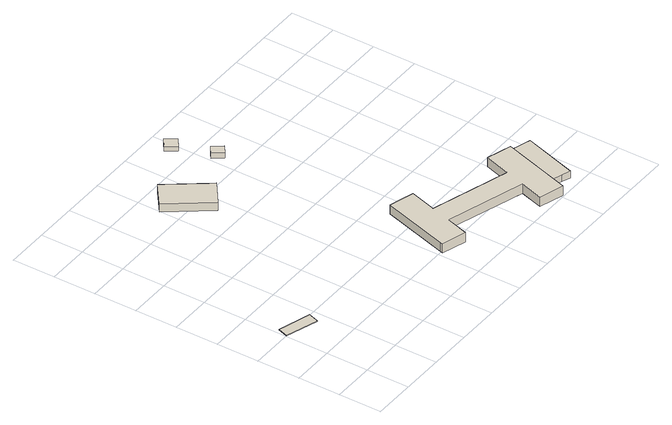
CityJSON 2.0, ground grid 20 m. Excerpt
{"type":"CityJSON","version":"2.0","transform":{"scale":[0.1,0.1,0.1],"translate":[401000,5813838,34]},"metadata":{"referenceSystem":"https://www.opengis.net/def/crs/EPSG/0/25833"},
"CityObjects":{
"building1":{"type":"Building","attributes":{"Gemeindeschluessel":"11000009","BezugspunktDach":"2200","function":"31001_2000","measuredHeight":0.115,"storeysAboveGround":1},"address":[{"country":"Germany","locality":"Berlin","thoroughfareNumber":"171 (2)","thoroughfareName":"An der Wuhlheide"}],"geometry":[{"type":"Solid","lod":"1","boundaries":[[[[0,1,2,3]],[[4,5,6,7]],[[4,7,3,2]],[[5,4,2,1]],[[6,5,1,0]],[[7,6,0,3]]]]}]},
"building2":{"type":"Building","attributes":{"Gemeindeschluessel":"11000009","BezugspunktDach":"2200","function":"31001_2000","measuredHeight":4.03,"storeysAboveGround":1},"address":[{"country":"Germany","locality":"Berlin","thoroughfareNumber":"173","thoroughfareName":"An der Wuhlheide"}],"geometry":[{"type":"Solid","lod":"1","boundaries":[[[[8,9,10,11]],[[12,13,14,15]],[[12,15,11,10]],[[13,12,10,9]],[[14,13,9,8]],[[15,14,8,11]]]]}]},
"building3":{"type":"Building","attributes":{"Gemeindeschluessel":"11000009","BezugspunktDach":"2200","function":"31001_2000","measuredHeight":3.23,"storeysAboveGround":1},"address":[{"country":"Germany","locality":"Berlin","thoroughfareNumber":"173 (2)","thoroughfareName":"An der Wuhlheide"}],"geometry":[{"type":"Solid","lod":"1","boundaries":[[[[16,17,18,19]],[[20,21,22,23]],[[20,23,19,18]],[[21,20,18,17]],[[22,21,17,16]],[[23,22,16,19]]]]}]},
"building4":{"type":"Building","attributes":{"Gemeindeschluessel":"11000009","BezugspunktDach":"2200","function":"31001_2000","measuredHeight":2.88,"storeysAboveGround":1},"address":[{"country":"Germany","locality":"Berlin","thoroughfareNumber":"173 (1)","thoroughfareName":"An der Wuhlheide"}],"geometry":[{"type":"Solid","lod":"1","boundaries":[[[[24,25,26,27,28]],[[29,30,31,32,33]],[[29,33,28,27]],[[30,29,27,26]],[[31,30,26,25]],[[32,31,25,24]],[[33,32,24,28]]]]}]},
"building5":{"type":"Building","attributes":{"Gemeindeschluessel":"11000009","BezugspunktDach":"2200","function":"31001_2000","measuredHeight":4.69,"storeysAboveGround":1},"address":[{"country":"Germany","locality":"Berlin","thoroughfareNumber":"171","thoroughfareName":"An der Wuhlheide"}],"geometry":[{"type":"Solid","lod":"1","boundaries":[[[[34,35,36,37,38,39,40,41,42,43,44,45,46,47,48,49]],[[50,51,52,53,54,55,56,57,58,59,60,61,62,63,64,65]],[[50,65,49,48]],[[51,50,48,47]],[[52,51,47,46]],[[53,52,46,45]],[[54,53,45,44]],[[55,54,44,43]],[[56,55,43,42]],[[57,56,42,41]],[[58,57,41,40]],[[59,58,40,39]],[[60,59,39,38]],[[61,60,38,37]],[[62,61,37,36]],[[63,62,36,35]],[[64,63,35,34]],[[65,64,34,49]]]]}]},
"building6":{"type":"Building","attributes":{"Gemeindeschluessel":"11000009","BezugspunktDach":"2200","function":"31001_2000","measuredHeight":3.46,"storeysAboveGround":1},"address":[{"country":"Germany","locality":"Berlin","thoroughfareNumber":"171 (1)","thoroughfareName":"An der Wuhlheide"}],"geometry":[{"type":"Solid","lod":"1","boundaries":[[[[66,67,68,69,70,71]],[[72,73,74,75,76,77]],[[72,77,71,70]],[[73,72,70,69]],[[74,73,69,68]],[[75,74,68,67]],[[76,75,67,66]],[[77,76,66,71]]]]}]}
},
"vertices":[
[157,353,12],[174,403,12],[21,449,12],[5,401,12],[21,449,10],[174,403,10],[157,353,10],[5,401,10],
[538,1101,55],[641,1179,55],[499,1371,55],[395,1291,55],[499,1371,15],[641,1179,15],[538,1101,15],[395,1291,15],
[778,1459,33],[821,1490,33],[787,1539,33],[744,1508,33],[787,1539,12],[821,1490,12],[778,1459,12],[744,1508,12],
[844,1276,39],[881,1304,39],[848,1350,39],[830,1337,39],[811,1323,39],[830,1337,13],[848,1350,13],[881,1304,13],[844,1276,13],[811,1323,13],
[932,156,59],[965,261,59],[1331,149,59],[1297,40,59],[1413,5,59],[1512,331,59],[1464,345,59],[1448,350,59],[1398,366,59],[1360,244,59],[992,356,59],[1029,479,59],[961,499,59],[914,513,59],[822,203,59],[818,190,59],[822,203,12],[914,513,12],[961,499,12],[1029,479,12],[992,356,12],[1360,244,12],[1398,366,12],[1448,350,12],[1464,345,12],[1512,331,12],[1413,5,12],[1297,40,12],[1331,149,12],[965,261,12],[932,156,12],[818,190,12],
[1488,61,44],[1528,48,44],[1606,299,44],[1535,321,44],[1521,325,44],[1441,76,44],[1521,325,10],[1535,321,10],[1606,299,10],[1528,48,10],[1488,61,10],[1441,76,10]
]}
